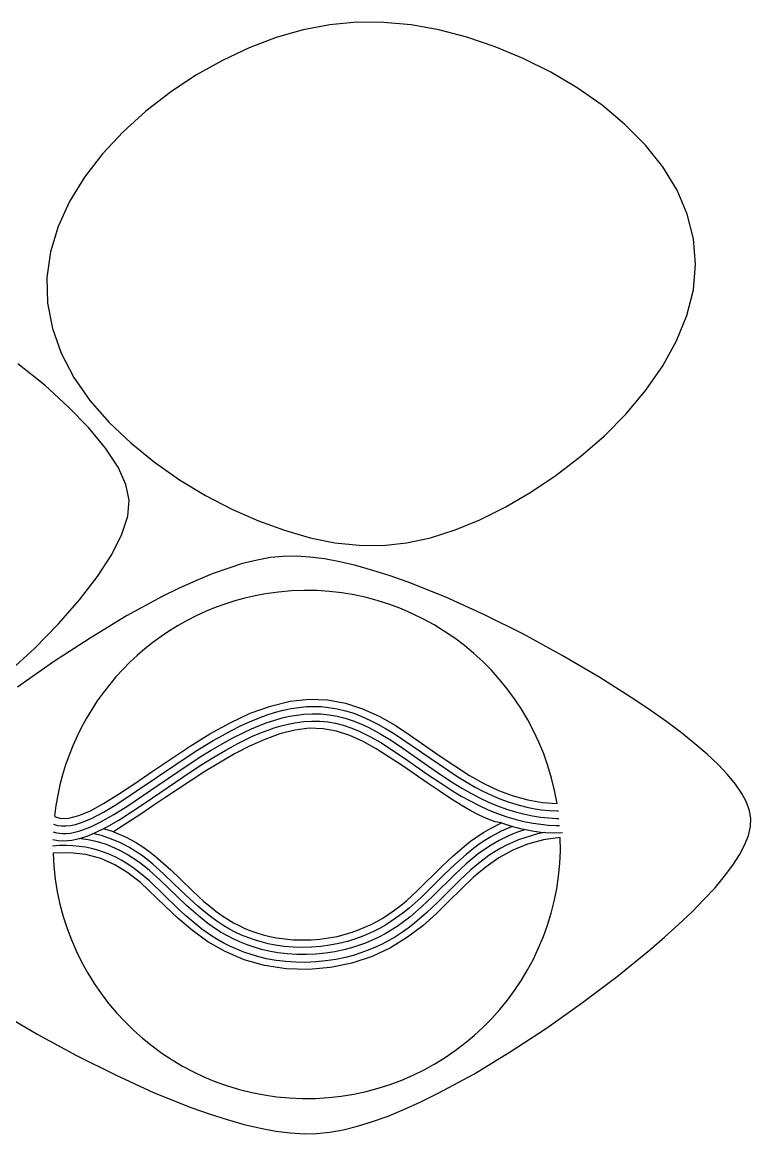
# Model space of a CAD drawing. Extents: x 110 to 293, y 152 to 258.
# Drawn here: x 229.9 to 293.3, y 157 to 253.8 of the extents above; entities that cross this region are included whole.
import ezdxf

# ---------------------------------------------------------------- set-up
doc = ezdxf.new("R2010")
doc.units = 0
doc.layers.add('LAYER_0', color=7, linetype='CONTINUOUS')
doc.layers.add('LAYER_1', color=7, linetype='CONTINUOUS')

msp = doc.modelspace()

# ---------------------------------------------------------------- linework, layer by layer
at = {"layer": 'LAYER_0', "color": 1}
for points in [[(232.56848, 183.30737), (232.85767, 183.23627), (233.14545, 183.1902), (233.4317, 183.16919), (233.71652, 183.17328), (234.07623, 183.20876), (234.43771, 183.27237), (234.80231, 183.36292), (235.17145, 183.47911), (235.92883, 183.78363), (236.72089, 184.17615), (237.85251, 184.81274), (239.06497, 185.57358), (241.72079, 187.37488), (243.52063, 188.6046), (245.38376, 189.82755), (246.32858, 190.41425), (247.27661, 190.97256), (248.22366, 191.49365), (249.16559, 191.96857), (249.85431, 192.28642), (250.53397, 192.57152), (251.20404, 192.82304), (251.86407, 193.04019), (252.51361, 193.22212), (253.15213, 193.36804), (253.77917, 193.47716), (254.39429, 193.5486), (255.1438, 193.58858), (255.87622, 193.57095), (256.59412, 193.498), (257.29993, 193.37192), (257.99609, 193.19499), (258.68512, 192.96941), (259.3696, 192.69748), (260.05188, 192.38138), (260.97293, 191.8895), (261.88962, 191.3381), (262.80365, 190.74152), (263.71692, 190.11395), (265.54813, 188.82297), (266.46967, 188.18805), (267.39755, 187.57915), (268.15851, 187.11046), (268.92575, 186.67358), (269.69885, 186.27057), (270.47742, 185.90353), (271.26117, 185.57452), (272.04956, 185.28558), (272.84238, 185.03885), (273.63913, 184.83633), (274.32138, 184.70471), (275.00836, 184.60059), (275.69775, 184.52597), (276.38739, 184.48279), (276.58923, 184.47223)], [(232.61853, 183.98103), (232.95532, 183.87808), (233.3121, 183.82874), (233.68707, 183.82654), (234.07852, 183.86517), (234.5105, 183.955), (234.96002, 184.08961), (235.42856, 184.26674), (235.91757, 184.4841), (236.96262, 185.03043), (238.10678, 185.71037), (244.94864, 190.29118), (246.51501, 191.254), (247.30539, 191.70462), (248.09698, 192.12967), (248.88715, 192.5253), (249.67325, 192.88766), (250.45261, 193.21295), (251.22253, 193.49734), (251.92429, 193.71967), (252.61578, 193.90158), (253.29712, 194.04306), (253.96823, 194.14412), (254.62909, 194.20474), (255.27979, 194.22498), (255.92023, 194.20477), (256.55051, 194.14415), (257.29453, 194.0249), (258.02472, 193.85062), (258.74271, 193.62582), (259.44998, 193.3551), (260.14819, 193.04294), (260.83884, 192.69392), (261.5235, 192.31261), (262.20377, 191.90353), (267.81454, 188.0954), (268.53857, 187.64963), (269.26532, 187.23491), (269.99484, 186.85287), (270.72733, 186.50504), (271.46298, 186.19302), (272.20193, 185.9184), (272.94437, 185.68277), (273.69049, 185.4877), (274.37695, 185.34375), (275.07178, 185.23589), (275.76862, 185.16588), (276.461, 185.13545), (276.57245, 185.14197)], [(232.5394, 182.65732), (233.02557, 182.56277), (233.5079, 182.53508), (233.85617, 182.55099), (234.19812, 182.59009), (234.86859, 182.73199), (235.53046, 182.94885), (236.19495, 183.22873), (237.21432, 183.73058), (238.28186, 184.34004), (239.40259, 185.04485), (240.5813, 185.83267), (244.50549, 188.50183), (245.53223, 189.17245), (246.56705, 189.82022), (247.60501, 190.43304), (248.64096, 190.99887), (249.94431, 191.62703), (250.58319, 191.90001), (251.21219, 192.1441), (251.83044, 192.35822), (252.43683, 192.54128), (253.03043, 192.69214), (253.61026, 192.80968), (254.36072, 192.90932), (255.08698, 192.95224), (255.79285, 192.94002), (256.48221, 192.87418), (257.15894, 192.75623), (257.82678, 192.58771), (258.48965, 192.37019), (259.1514, 192.10516), (260.15076, 191.61874), (261.1539, 191.04532), (262.16254, 190.4046), (263.17844, 189.71637), (265.2388, 188.27634), (266.28677, 187.56404), (267.34882, 186.88322), (268.11102, 186.42844), (268.88367, 186.00073), (269.66611, 185.60349), (270.45755, 185.24004), (271.25726, 184.91373), (272.06464, 184.62796), (272.87885, 184.38609), (273.69919, 184.19148), (274.3645, 184.06268), (275.03415, 183.96768), (275.70599, 183.90636), (276.37802, 183.87857), (276.66898, 183.87321)], [(272.53778, 183.78822), (271.58447, 183.36359), (270.66849, 182.87408), (270.10379, 182.52518), (269.55963, 182.15181), (269.034, 181.75751), (268.52487, 181.34583), (267.54782, 180.48456), (266.61221, 179.59636), (264.60474, 177.60378), (263.5636, 176.6734), (263.01837, 176.23575), (262.45087, 175.82062), (261.98331, 175.50002), (261.49805, 175.1962), (260.99493, 174.9102), (260.47397, 174.64307), (259.93509, 174.39583), (259.37817, 174.16959), (258.80328, 173.96533), (258.21021, 173.78412), (257.44882, 173.59296), (256.66928, 173.44321), (255.87683, 173.33568), (255.0766, 173.27116), (254.27383, 173.2505), (253.47366, 173.27457), (252.68134, 173.34415), (251.90198, 173.46008), (251.28296, 173.58084), (250.67957, 173.73026), (250.09241, 173.90683), (249.52213, 174.10904), (248.96927, 174.33533), (248.43445, 174.58415), (247.91833, 174.85397), (247.42154, 175.14326), (246.83264, 175.52637), (246.26382, 175.93845), (245.71185, 176.37558), (245.17358, 176.83397), (244.12543, 177.79904), (243.09384, 178.80283), (242.19263, 179.66783), (241.25336, 180.50339), (240.76273, 180.90121), (240.25452, 181.28096), (239.72617, 181.6391), (239.17487, 181.97206), (238.43179, 182.35587), (237.66037, 182.68559), (236.86292, 182.95934), (236.04163, 183.17505)], [(271.60349, 184.09131), (272.12766, 183.92075), (272.67413, 183.75146), (272.94672, 183.67798), (273.24158, 183.60579), (273.55872, 183.5349), (274.28217, 183.39833), (274.66483, 183.35364), (275.04883, 183.28665), (275.45248, 183.26552), (276.21524, 183.22069), (276.92825, 183.26236)], [(275.34103, 183.259), (274.75867, 183.12958), (274.18863, 182.97784), (273.63138, 182.8038), (273.08749, 182.60745), (272.5575, 182.38889), (272.0419, 182.14809), (271.54123, 181.88512), (271.05597, 181.59999), (270.50647, 181.24152), (269.97333, 180.85411), (269.45422, 180.44131), (268.94693, 180.0067), (267.95831, 179.08604), (266.05524, 177.18971), (265.07703, 176.26477), (264.03421, 175.3696), (263.48221, 174.94066), (262.90649, 174.52814), (262.37048, 174.18048), (261.81128, 173.85347), (261.22983, 173.54823), (260.62714, 173.26585), (260.00421, 173.00745), (259.36197, 172.77408), (258.70142, 172.56693), (258.02359, 172.38704), (257.1796, 172.20987), (256.32117, 172.07828), (255.45322, 171.99274), (254.58072, 171.95383), (253.70859, 171.9621), (252.8418, 172.0181), (251.98529, 172.12241), (251.14401, 172.27551), (250.47339, 172.43617), (249.82007, 172.62746), (249.18448, 172.84755), (248.56693, 173.09464), (247.96786, 173.36688), (247.38757, 173.66254), (246.82648, 173.97971), (246.28488, 174.31665), (245.53027, 174.85272), (244.81454, 175.42227), (244.13095, 176.01622), (243.47263, 176.62555), (240.9563, 179.03557), (240.03308, 179.81685), (239.55502, 180.17549), (239.06476, 180.50957), (238.5614, 180.81668), (238.04401, 181.09442), (237.51178, 181.34036), (236.96368, 181.55212), (236.45206, 181.71815), (235.92761, 181.85593), (235.39072, 181.96519), (234.84161, 182.04572), (234.28061, 182.09723), (233.70792, 182.11951), (233.12384, 182.1123), (232.52872, 182.07538)], [(273.69366, 183.52043), (272.91345, 183.24878), (272.15479, 182.93021), (271.41974, 182.56689), (270.71021, 182.16109), (270.13855, 181.78659), (269.58725, 181.38731), (269.05392, 180.96661), (268.53641, 180.52766), (267.53937, 179.60828), (265.62619, 177.71132), (264.65259, 176.78491), (263.62622, 175.90155), (263.08356, 175.48395), (262.51614, 175.08664), (262.00626, 174.75626), (261.47662, 174.44492), (260.92755, 174.15393), (260.35904, 173.88458), (259.77142, 173.63821), (259.16479, 173.41617), (258.5394, 173.21976), (257.89542, 173.05028), (257.09277, 172.88281), (256.27582, 172.75858), (255.44949, 172.67778), (254.6188, 172.64075), (253.7887, 172.64777), (252.96411, 172.69913), (252.14999, 172.7951), (251.35138, 172.93602), (250.7063, 173.08878), (250.0787, 173.27034), (249.46896, 173.47916), (248.87729, 173.71364), (248.3042, 173.97226), (247.74991, 174.25345), (247.21478, 174.55573), (246.69931, 174.87746), (246.03464, 175.34906), (245.3981, 175.8501), (244.78433, 176.37445), (244.18787, 176.91608), (241.86722, 179.13354), (240.96249, 179.9449), (240.49503, 180.32744), (240.01553, 180.69092), (239.52264, 181.03267), (239.01492, 181.34998), (238.49103, 181.64011), (237.9494, 181.90041), (237.20792, 182.19661), (236.43436, 182.43227), (235.63495, 182.6077), (234.81601, 182.72331)]]:
    msp.add_lwpolyline(points, dxfattribs=at)
at = {"layer": 'LAYER_1', "color": 0}
msp.add_lwpolyline([(259.01266, 253.75885), (256.67831, 253.53297), (254.33475, 253.08295), (252.0029, 252.43243), (249.64078, 251.53419), (247.31271, 250.43674), (244.99631, 249.13873), (242.77951, 247.66769), (240.63995, 246.02231), (238.66547, 244.23007), (236.87708, 242.31459), (235.29703, 240.27713), (234.01181, 238.16747), (233.02148, 235.98561), (232.3457, 233.77744), (232.02902, 231.54553), (232.09247, 229.31351), (232.51236, 227.10229), (233.26385, 224.95522), (234.37061, 222.85123), (235.78406, 220.85461), (237.43866, 218.93918), (239.33191, 217.14948), (241.39685, 215.48158), (243.5654, 213.95392), (245.83624, 212.58871), (248.14252, 211.38211), (250.45935, 210.37732), (252.72119, 209.54816), (254.95035, 208.89598), (257.09964, 208.46268), (259.21362, 208.25089), (261.27133, 208.23701), (263.33698, 208.46957), (265.43546, 208.90524), (267.56418, 209.58862), (269.72574, 210.47513), (271.94244, 211.56609), (274.16965, 212.85886), (276.36288, 214.35086), (278.50244, 215.99625), (280.56738, 217.77141), (282.46716, 219.69344), (284.18091, 221.73871), (285.66663, 223.86008), (286.8588, 226.03136), (287.75742, 228.25256), (288.32047, 230.4765), (288.50345, 232.70059), (288.32993, 234.90384), (287.77896, 237.06265), (286.89636, 239.15738), (285.66116, 241.16441), (284.14148, 243.0654), (282.35971, 244.8616), (280.3616, 246.5334), (278.19434, 248.03879), (275.90121, 249.40271), (273.50583, 250.60413), (271.05402, 251.62337), (268.59033, 252.46307), (266.16061, 253.10356), (263.74396, 253.52121), (261.36133, 253.73965), (259.01266, 253.75885)], close=True, dxfattribs=at)
for points in [[(228.65076, 197.16356), (230.94254, 199.26498), (233.05344, 201.40054), (234.87598, 203.49689), (236.43375, 205.53305), (237.6861, 207.43956), (238.56619, 209.21255), (239.07791, 210.7851), (239.19766, 212.17828), (239.19766, 212.17828), (238.91638, 213.54797), (238.22495, 215.05023), (237.14426, 216.70856), (235.67831, 218.45618), (233.89386, 220.29697), (231.83948, 222.16669), (229.49414, 224.04175)], [(227.98727, 167.59059), (231.2514, 165.67979), (234.62299, 163.84238), (238.00775, 162.1622), (241.3847, 160.61574), (244.6582, 159.30914), (246.23337, 158.75287), (247.73648, 158.28178), (249.21475, 157.85399), (250.61966, 157.53368), (251.95377, 157.27631), (253.23682, 157.12775), (254.42685, 157.0408), (255.54355, 157.06136), (256.65497, 157.17105), (257.82675, 157.39606), (259.0838, 157.69312), (260.37885, 158.10419), (261.73685, 158.586), (263.15518, 159.18312), (264.59317, 159.82614), (266.0928, 160.56216), (269.19174, 162.24127), (272.36551, 164.17068), (275.53143, 166.2338), (278.66599, 168.45154), (281.68521, 170.72964), (284.50262, 173.0183), (285.80057, 174.14496), (287.03296, 175.24545), (288.19852, 176.34204), (289.23038, 177.43082), (290.19931, 178.44881), (291.03455, 179.459), (291.73874, 180.41681), (292.33408, 181.32358), (292.79709, 182.20021), (293.10797, 183.0009), (293.2865, 183.77148), (293.31296, 184.46613), (293.31296, 184.46613), (293.20572, 185.15294), (292.93863, 185.89748), (292.53659, 186.65648), (291.97458, 187.47321), (291.27765, 188.30441), (290.46664, 189.17365), (289.51938, 190.07965), (288.43845, 190.97783), (287.28674, 191.93893), (286.00137, 192.89224), (284.64914, 193.84164), (283.22879, 194.8094), (280.16388, 196.75418), (276.89978, 198.66498), (273.52817, 200.50241), (270.1434, 202.18257), (266.76645, 203.72903), (263.49298, 205.03561), (261.91779, 205.59192), (260.41467, 206.06299), (258.93646, 206.49078), (257.53156, 206.8111), (256.19742, 207.06848), (254.91434, 207.21704), (253.7243, 207.30397), (252.60767, 207.28342), (251.49619, 207.17372), (250.3244, 206.94873), (249.06738, 206.65167), (247.77234, 206.2406), (246.41434, 205.75877), (244.996, 205.16165), (243.55801, 204.51865), (242.05838, 203.78261), (238.95941, 202.1035), (235.78568, 200.1741), (232.61972, 198.11101), (229.4852, 195.89323)], [(232.69086, 184.65598), (233.23734, 184.48669), (233.95163, 184.5061), (234.81018, 184.73515), (235.81427, 185.15157), (236.96262, 185.77763), (238.25653, 186.59106), (239.67758, 187.52374), (241.20355, 188.57431), (244.49536, 190.7789), (246.22186, 191.84119), (247.97711, 192.7934), (249.73895, 193.63417), (251.49152, 194.25085), (253.2099, 194.68668), (254.87708, 194.8512), (256.46689, 194.80998), (258.02643, 194.52107), (259.50858, 194.02643), (260.95529, 193.3732), (262.34296, 192.58238), (263.69128, 191.69983), (266.27911, 189.88365), (268.83557, 188.22215), (270.08435, 187.51263), (271.34888, 186.91583), (272.6279, 186.45403), (273.90039, 186.10364), (275.16641, 185.86462), (276.44556, 185.7829), (276.23288, 186.90074), (275.96692, 187.99469), (275.64929, 189.06363), (275.28152, 190.10638), (274.86523, 191.12183), (274.40201, 192.10883), (273.89343, 193.06619), (273.34106, 193.9928), (272.74652, 194.8875), (272.11139, 195.74915), (271.43726, 196.57658), (270.72568, 197.36867), (269.97824, 198.12425), (269.19659, 198.84219), (268.38223, 199.52135), (267.5368, 200.16055), (266.6619, 200.75867), (265.75906, 201.31456), (264.82993, 201.82706), (263.87604, 202.29501), (262.89899, 202.71729), (261.90036, 203.09274), (260.88177, 203.4202), (259.84479, 203.69855), (258.79102, 203.92664), (257.72198, 204.10329), (256.63931, 204.22739), (255.54462, 204.29776), (254.43942, 204.31328), (253.32535, 204.27278), (252.20404, 204.17514), (251.07697, 204.01917), (250.16809, 203.85089), (249.27316, 203.64644), (248.39291, 203.40665), (247.52814, 203.13229), (246.67957, 202.8242), (245.84796, 202.48318), (245.03412, 202.10997), (244.23877, 201.70543), (243.46271, 201.27036), (242.70673, 200.80553), (241.9715, 200.31177), (241.25784, 199.78986), (240.56653, 199.24063), (239.89832, 198.66486), (239.25394, 198.06337), (238.63416, 197.43695), (238.03976, 196.78639), (237.47159, 196.11252), (236.93027, 195.41611), (236.4166, 194.698), (235.9314, 193.95897), (235.47543, 193.1998), (235.04938, 192.42134), (234.65408, 191.62436), (234.29025, 190.80966), (233.95871, 189.97806), (233.66019, 189.13034), (233.39542, 188.26732), (233.16522, 187.3898), (232.97034, 186.4986), (232.81152, 185.59447), (232.68958, 184.67825)], [(237.84381, 183.32512), (238.86758, 182.87912), (239.36557, 182.62494), (239.8461, 182.34665), (240.39084, 181.99768), (240.91385, 181.62621), (241.41699, 181.2363), (241.9021, 180.83195), (242.82568, 179.99619), (243.69949, 179.15121), (244.70108, 178.17712), (245.69916, 177.26154), (246.20709, 176.83151), (246.72632, 176.42311), (247.26093, 176.03864), (247.81497, 175.68048), (248.28375, 175.40627), (248.76849, 175.15106), (249.26935, 174.91623), (249.78647, 174.703), (250.32004, 174.51276), (250.8703, 174.3468), (251.43741, 174.20648), (252.02151, 174.09308), (252.75922, 173.98846), (253.51184, 173.9248), (254.27356, 173.90205), (255.0387, 173.9201), (255.80145, 173.97888), (256.55606, 174.07834), (257.29675, 174.21835), (258.01779, 174.39886), (258.60254, 174.57961), (259.1694, 174.78339), (259.71878, 175.0092), (260.25095, 175.25604), (260.7662, 175.52283), (261.26492, 175.80858), (261.74734, 176.11223), (262.2139, 176.43277), (262.76672, 176.84904), (263.30182, 177.29179), (264.33826, 178.24214), (266.41458, 180.30023), (267.36478, 181.20224), (268.38181, 182.07248), (268.91788, 182.48735), (269.47357, 182.88425), (270.04987, 183.25977), (270.6478, 183.61066), (271.60342, 184.09132), (271.06088, 184.19376), (270.44366, 184.42596), (269.73209, 184.74208), (268.94849, 185.14343), (268.0928, 185.62997), (267.16379, 186.22404), (266.18631, 186.88234), (265.13934, 187.58128), (262.9498, 189.08539), (260.69608, 190.54102), (259.5639, 191.16791), (258.41595, 191.6821), (257.25357, 192.06128), (256.078, 192.28322), (254.86832, 192.32428), (253.60349, 192.16092), (252.3255, 191.84029), (251.01205, 191.36108), (249.68286, 190.76913), (248.35886, 190.08809), (245.78818, 188.55167), (243.39697, 187.00334), (242.29971, 186.26849), (241.24438, 185.5808), (240.29919, 184.92188), (239.39462, 184.33243), (238.5766, 183.79274), (237.82281, 183.30153), (236.97891, 183.58755)], [(276.73019, 182.82599), (275.26743, 182.60635), (273.88065, 182.23463), (272.59213, 181.71217), (271.37823, 181.05989), (270.26126, 180.27916), (269.17441, 179.36603), (267.0596, 177.29732), (265.96088, 176.20465), (264.74948, 175.12776), (263.42145, 174.13345), (261.9545, 173.22049), (260.34476, 172.45567), (258.56732, 171.88223), (256.71133, 171.50546), (254.79907, 171.32658), (252.85016, 171.39154), (250.97739, 171.68449), (249.20428, 172.18451), (247.5531, 172.89282), (246.05011, 173.74399), (244.69528, 174.73795), (243.44925, 175.78297), (242.31201, 176.87909), (240.18164, 178.90085), (239.08105, 179.75319), (237.94495, 180.4469), (236.72891, 180.97948), (235.41183, 181.32727), (234.03836, 181.49292), (232.56522, 181.45151), (232.63327, 180.31537), (232.75732, 179.19621), (232.93588, 178.09538), (233.16751, 177.01422), (233.45084, 175.95406), (233.78439, 174.91617), (234.16678, 173.90195), (234.59653, 172.91269), (235.0722, 171.94971), (235.59244, 171.0144), (236.15573, 170.10802), (236.76071, 169.23193), (237.40594, 168.38745), (238.08994, 167.57593), (238.81134, 166.79865), (239.5687, 166.05701), (240.3605, 165.35226), (241.18552, 164.68581), (242.04214, 164.0589), (242.92902, 163.47295), (243.84467, 162.92923), (244.78769, 162.42908), (245.75668, 161.97385), (246.75021, 161.56482), (247.76682, 161.20335), (248.80511, 160.89081), (249.86362, 160.62845), (250.94089, 160.41765), (252.03561, 160.25974), (253.14624, 160.15601), (254.27139, 160.10783), (255.40967, 160.1165), (256.53973, 160.18399), (257.65326, 160.30692), (258.74887, 160.48395), (259.8252, 160.71362), (260.88095, 160.99452), (261.91479, 161.32527), (262.92538, 161.70445), (263.91141, 162.13066), (264.87149, 162.60248), (265.80432, 163.11848), (266.70859, 163.67731), (267.58292, 164.27753), (268.42599, 164.91768), (269.23645, 165.59644), (270.01303, 166.31233), (270.75433, 167.064), (271.45905, 167.85002), (272.12582, 168.66895), (272.75336, 169.51942), (273.3403, 170.40002), (273.88528, 171.30933), (274.38705, 172.24591), (274.84418, 173.2084), (275.25537, 174.1954), (275.61932, 175.20546), (275.93466, 176.23717), (276.2001, 177.28917), (276.41425, 178.36), (276.57581, 179.44829), (276.68338, 180.55261), (276.73572, 181.67155), (276.73151, 182.80373)]]:
    msp.add_lwpolyline(points, dxfattribs=at)

doc.saveas('drawing.dxf')
